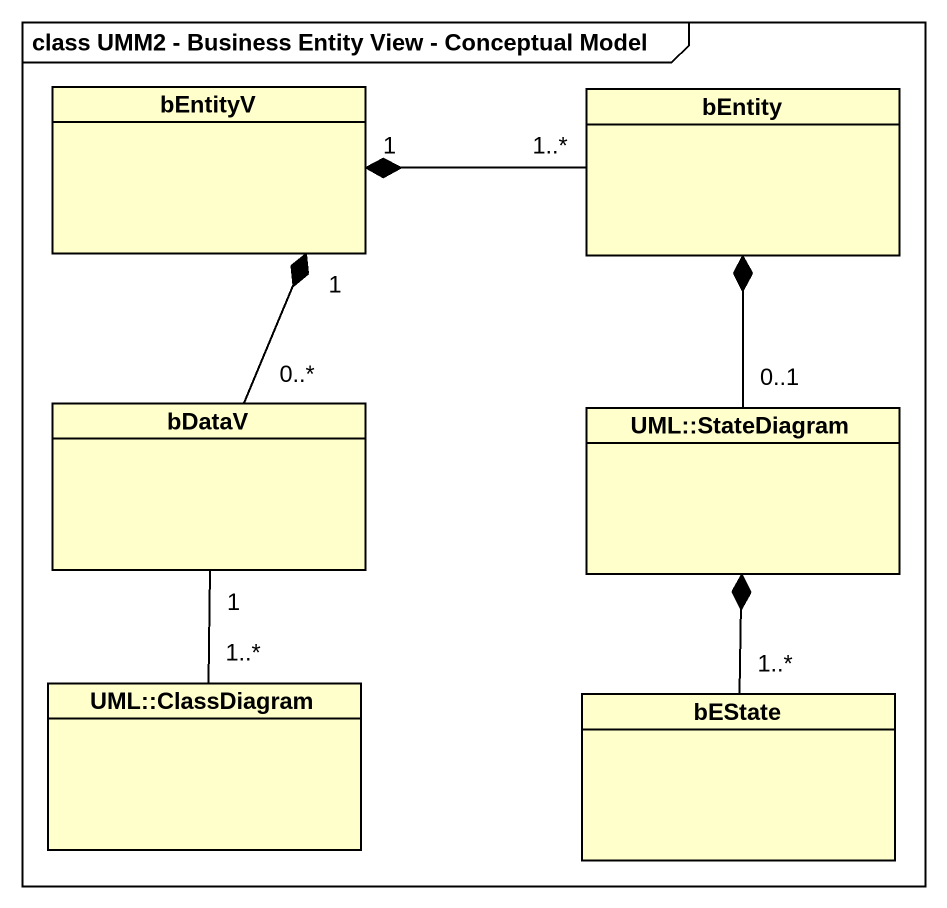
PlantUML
@startuml
mainframe class UMM2 - Business Entity View - Conceptual Model
hide circle
hide empty members
class bEntityV
class bEntity
class bDataV
class "UML::StateDiagram" as UML_StateDiagram
class "UML::ClassDiagram" as UML_ClassDiagram
class bEState
bEntity "1..*" -left-* "1" bEntityV
bEntity *-- "0..1" UML_StateDiagram
bDataV "0..*" -up-* "1" bEntityV
bDataV "1" -- "1..*" UML_ClassDiagram
bEState "1..*" -up-* UML_StateDiagram
@enduml
